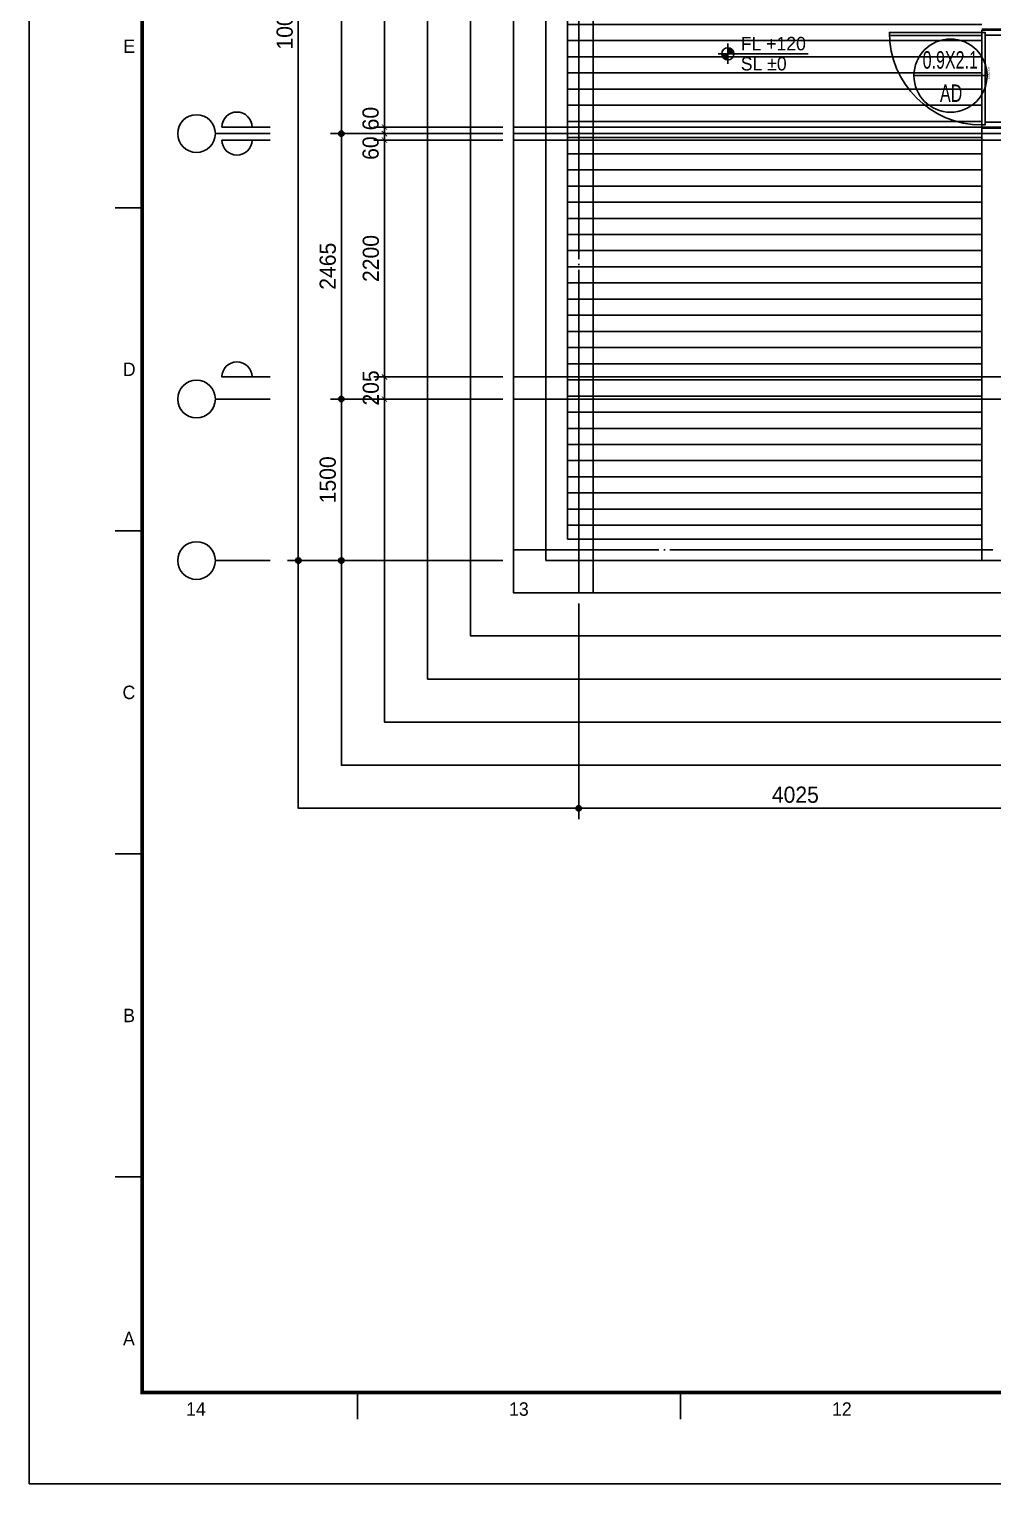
# Model space of a CAD drawing. Header units: millimetres. Extents: x -24416 to 92204, y -190080 to 23760.
# Drawn here: x 0 to 8953, y -130680 to -117171 of the extents above; entities that cross this region are included whole.
import ezdxf
from ezdxf.enums import TextEntityAlignment as Align

# ---------------------------------------------------------------- set-up
doc = ezdxf.new("R2010")
doc.units = ezdxf.units.MM
doc.header["$LTSCALE"] = 50
doc.linetypes.add('AUDIT_D_220706163347-0', pattern=[0])
doc.linetypes.add('CEN', pattern=[62, 60, -1, 0, -1])
doc.layers.get('defpoints').update_dxf_attribs({"color": 139})
for name, color, linetype in [('A-레벨', 7, 'AUDIT_D_220706163347-0'), ('A-창호부호', 4, 'Continuous'), ('A-치수', 7, 'AUDIT_D_220706163347-0'), ('AA-BORD-FORM', 7, 'Continuous'), ('AA-BORD-TEXT', 3, 'Continuous'), ('AA-XXXX-DIMS', 7, 'Continuous'), ('CEN_CON', 1, 'CEN'), ('CEN_WALL', 12, 'CEN'), ('CONC', 2, 'Continuous'), ('DIM', 7, 'AUDIT_D_220706163347-0'), ('DOOR', 4, 'Continuous'), ('ELE3_CON', 7, 'Continuous'), ('HAT', 5, 'Continuous')]:
    doc.layers.add(name, color=color, linetype=linetype)
for name, color, linetype, plot in [('AA-XXXX-MC', 153, 'AUDIT_D_220706163347-0', False), ('MC', 135, 'Continuous', False), ('X - 단위세대$0$0_임시', 134, 'Continuous', False)]:
    doc.layers.add(name, color=color, linetype=linetype, plot=plot)
doc.styles.add('HAUD01', font='Dotum.ttf')
doc.styles.add('HAUD02', font='Dotum.ttf', dxfattribs={"width": 0.8})
doc.styles.add('맑은고딕', font='malgun.ttf', dxfattribs={"width": 0.9})
doc.dimstyles.new('DIM-50', dxfattribs={"dimscale": 50, "dimtxt": 3, "dimasz": 1, "dimexe": 2, "dimexo": 2, "dimgap": 1, "dimtad": 1, "dimdec": 0, "dimzin": 0, "dimdsep": 46, "dimtxsty": '맑은고딕', "dimblk1": 'DIMDOT', "dimblk2": 'DIMDOT', "dimsah": 1, "dimcen": 0.09, "dimdle": 2, "dimclrd": 7, "dimclre": 7, "dimclrt": 3, "dimadec": 0, "dimazin": 0, "dimtfac": 1, "dimtdec": 0, "dimtix": 1, "dimtmove": 2, "dimatfit": 3, "dimldrblk": 'DIMDOT', "dimfxl": 1, "dimtolj": 1, "dimtzin": 0, "dimarcsym": 0})
doc.dimstyles.new('MCDIM-50', dxfattribs={"dimscale": 50, "dimtxt": 3, "dimasz": 1, "dimexe": 2, "dimexo": 2, "dimgap": 1, "dimtad": 1, "dimdec": 0, "dimzin": 0, "dimdsep": 46, "dimtxsty": '맑은고딕', "dimblk1": 'ARCHTICK', "dimblk2": 'ARCHTICK', "dimsah": 1, "dimcen": 0.09, "dimdle": 2, "dimclrd": 7, "dimclre": 7, "dimclrt": 3, "dimadec": 0, "dimazin": 0, "dimtfac": 1, "dimtdec": 0, "dimtix": 1, "dimtmove": 2, "dimatfit": 3, "dimldrblk": 'ARCHTICK', "dimfxl": 1, "dimtolj": 1, "dimtzin": 0, "dimarcsym": 0})

# ---------------------------------------------------------------- blocks, each defined once
blk = doc.blocks.new('A$C4D377245')
at = {"layer": 'A-창호부호'}
blk.add_line((675, 345), (15, 345), dxfattribs=at)
blk.add_circle((345, 345), 330, dxfattribs=at)
blk = doc.blocks.new('WD-900(200)')
at = {"layer": 'DOOR'}
for p, q in [((20, 200), (880, 200)), ((20, 170), (880, 170))]:
    blk.add_line(p, q, dxfattribs=at)
blk.add_lwpolyline([(20, 200), (20, 1060), (50, 1060), (50, 200), (20, 200)], dxfattribs=at)
for points in [[(45, 170), (20, 170), (20, 200), (0, 200), (0, 0), (45, 0)], [(855, 170), (880, 170), (880, 200), (900, 200), (900, 0), (855, 0)]]:
    blk.add_lwpolyline(points, close=True, dxfattribs=at)
blk.add_arc((20, 200), 860, 0, 90, dxfattribs=at)
at = {"layer": 'X - 단위세대$0$0_임시'}
for p, q in [((-10, 0), (-10, 200)), ((910, 0), (910, 200))]:
    blk.add_line(p, q, dxfattribs=at)
at = {"layer": 'X - 단위세대$0$0_임시', "style": 'HAUD02'}
blk.add_text('900(200)', height=20, dxfattribs=at).set_placement((397, 135), align=Align.MIDDLE)
blk = doc.blocks.new('U-121A(기본)', base_point=(-97043, -98978))
at = {"layer": 'HAT', "ltscale": 100}
h = blk.add_hatch(dxfattribs=at)
h.set_pattern_fill('_USER', color=8, scale=150, pattern_type=0)
h.set_pattern_definition([(0, (-100399.28, -98978.35), (0, 150), [])])
h.paths.add_polyline_path([(-121358, -92243), (-121903, -92243), (-121903, -91038), (-121358, -91038), (-121358, -89143), (-122928, -89143), (-122928, -89733), (-125208, -89733), (-125208, -98778), (-121358, -98778)])
at = {"layer": 'CEN_CON'}
for p, q in [((-125103, -99278), (-125103, -88643)), ((-121258, -98878), (-125708, -98878)), ((-111073, -98978), (-121258, -98978))]:
    blk.add_line(p, q, dxfattribs=at)
at = {"layer": 'CEN_WALL'}
for p, q in [((-125708, -95013), (-111073, -95013)), ((-111073, -97478), (-125708, -97478))]:
    blk.add_line(p, q, dxfattribs=at)
at = {"layer": 'CONC'}
for p, q in [((-121358, -98978), (-121358, -94963)), ((-121358, -94963), (-121158, -94963)), ((-120698, -98978), (-121358, -98978))]:
    blk.add_line(p, q, dxfattribs=at)
at = {"layer": 'ELE3_CON'}
for p, q in [((-125408, -98978), (-125408, -89533)), ((-125208, -98778), (-125208, -89733)), ((-121358, -98778), (-125208, -98778)), ((-121358, -98978), (-125408, -98978))]:
    blk.add_line(p, q, dxfattribs=at)
at = {"layer": 'MC'}
for p, q in [((-124968, -99278), (-124968, -88643)), ((-125708, -94953), (-111073, -94953)), ((-125708, -95073), (-111073, -95073)), ((-111073, -97273), (-125708, -97273))]:
    blk.add_line(p, q, dxfattribs=at)
at = {"layer": 'DOOR', "xscale": -1.000000000000001, "rotation": 90}
blk.add_blockref('WD-900(200)', (-121158, -94053), dxfattribs=at)
blk = doc.blocks.new('A$Cb33ca4a3')
at = {"layer": 'A-레벨'}
h = blk.add_hatch(color=256, dxfattribs=at)
h.paths.add_polyline_path([(6491, -141216), (6491, -141160), (6435, -141160, 0.414214)])
h.paths.add_polyline_path([(6491, -141103), (6491, -141160), (6547, -141160, 0.414214)])
for p, q in [((7238, -141160), (6401, -141160)), ((6491, -141066), (6491, -141253))]:
    blk.add_line(p, q, dxfattribs=at)
blk.add_circle((6491, -141160), 56.2, dxfattribs=at)
at = {"layer": 'A-레벨', "color": 4, "style": 'HAUD01'}
for s, p in [('FL +120', (6611, -141128)), ('SL %%P0', (6611, -141315))]:
    blk.add_text(s, height=125, dxfattribs=at).set_placement(p)
blk = doc.blocks.new('중심')
at = {"layer": 'DIM'}
blk.add_line((-350, 0), (0, 0), dxfattribs=at)
blk.add_circle((-470, 0), 120, dxfattribs=at)
blk = doc.blocks.new('DIMDOT')
at = {"layer": 'AA-XXXX-DIMS'}
for p, q in [((-1.5, 0), (1.5, 0)), ((0, -1.5), (0, 1.5))]:
    blk.add_line(p, q, dxfattribs=at)
for radius in [0.5, 0.25]:
    blk.add_circle((0, 0), radius, dxfattribs=at)
blk = doc.blocks.new('*D688')
at = {"layer": 'defpoints', "color": 0, "transparency": 16777216}
for p in [(2901, -144366), (4501, -144366), (4501, -145866)]:
    blk.add_point(p, dxfattribs=at)
at = {"layer": 'DIM', "color": 7, "lineweight": -2, "transparency": 16777216}
for p, q in [((4401, -144366), (2801, -144366)), ((2901, -145816), (2901, -144416)), ((4401, -145866), (2801, -145866))]:
    blk.add_line(p, q, dxfattribs=at)
at = {"layer": 'DIM', "color": 7, "lineweight": -2, "transparency": 16777216, "xscale": 50, "yscale": 50, "zscale": 50}
for p, rotation in [((2901, -144366), 90), ((2901, -145866), 270)]:
    blk.add_blockref('DIMDOT', p, dxfattribs=dict(at, rotation=rotation))
at = {"layer": 'DIM', "color": 3, "transparency": 16777216, "insert": (2775, -145116), "char_height": 150, "attachment_point": 5, "rotation": 90, "style": 'HAUD01'}
blk.add_mtext('\\A1;1500', dxfattribs=at)
blk = doc.blocks.new('*D689')
at = {"layer": 'defpoints', "color": 0, "transparency": 16777216}
for p in [(2901, -141901), (4501, -141901), (4501, -144366)]:
    blk.add_point(p, dxfattribs=at)
at = {"layer": 'DIM', "color": 7, "lineweight": -2, "transparency": 16777216}
for p, q in [((4401, -141901), (2801, -141901)), ((2901, -144316), (2901, -141951)), ((4401, -144366), (2801, -144366))]:
    blk.add_line(p, q, dxfattribs=at)
at = {"layer": 'DIM', "color": 7, "lineweight": -2, "transparency": 16777216, "xscale": 50, "yscale": 50, "zscale": 50}
for p, rotation in [((2901, -141901), 90), ((2901, -144366), 270)]:
    blk.add_blockref('DIMDOT', p, dxfattribs=dict(at, rotation=rotation))
at = {"layer": 'DIM', "color": 3, "transparency": 16777216, "insert": (2775, -143133), "char_height": 150, "attachment_point": 5, "rotation": 90, "style": 'HAUD01'}
blk.add_mtext('\\A1;2465', dxfattribs=at)
blk = doc.blocks.new('*D690')
at = {"layer": 'defpoints', "color": 0, "transparency": 16777216}
for p in [(2901, -137581), (4501, -137581), (4501, -141901)]:
    blk.add_point(p, dxfattribs=at)
at = {"layer": 'DIM', "color": 7, "lineweight": -2, "transparency": 16777216}
for p, q in [((4401, -137581), (2801, -137581)), ((2901, -141851), (2901, -137631)), ((4401, -141901), (2801, -141901))]:
    blk.add_line(p, q, dxfattribs=at)
at = {"layer": 'DIM', "color": 7, "lineweight": -2, "transparency": 16777216, "xscale": 50, "yscale": 50, "zscale": 50}
for p, rotation in [((2901, -137581), 90), ((2901, -141901), 270)]:
    blk.add_blockref('DIMDOT', p, dxfattribs=dict(at, rotation=rotation))
at = {"layer": 'DIM', "color": 3, "transparency": 16777216, "insert": (2775, -139741), "char_height": 150, "attachment_point": 5, "rotation": 90, "style": 'HAUD01'}
blk.add_mtext('\\A1;4320', dxfattribs=at)
blk = doc.blocks.new('*D693')
at = {"layer": 'defpoints', "color": 0, "transparency": 16777216}
for p in [(2501, -135831), (4501, -135831), (4501, -145866)]:
    blk.add_point(p, dxfattribs=at)
at = {"layer": 'DIM', "color": 7, "lineweight": -2, "transparency": 16777216}
for p, q in [((4401, -135831), (2401, -135831)), ((2501, -145816), (2501, -135881)), ((4401, -145866), (2401, -145866))]:
    blk.add_line(p, q, dxfattribs=at)
at = {"layer": 'DIM', "color": 7, "lineweight": -2, "transparency": 16777216, "xscale": 50, "yscale": 50, "zscale": 50}
for p, rotation in [((2501, -135831), 90), ((2501, -145866), 270)]:
    blk.add_blockref('DIMDOT', p, dxfattribs=dict(at, rotation=rotation))
at = {"layer": 'DIM', "color": 3, "transparency": 16777216, "insert": (2375, -140848), "char_height": 150, "attachment_point": 5, "rotation": 90, "style": 'HAUD01'}
blk.add_mtext('\\A1;10035', dxfattribs=at)
blk = doc.blocks.new('_ArchTick')
at = {"color": 0, "linetype": 'ByBlock', "const_width": 0.15}
blk.add_lwpolyline([(-0.5, -0.5), (0.5, 0.5)], dxfattribs=at)
blk = doc.blocks.new('*D694')
at = {"layer": 'defpoints', "color": 0, "linetype": 'ByBlock', "transparency": 16777216}
for p in [(3301, -144161), (4501, -144161), (4501, -144366)]:
    blk.add_point(p, dxfattribs=at)
at = {"layer": 'DIM', "color": 7, "linetype": 'ByBlock', "lineweight": -2, "transparency": 16777216}
for p, q in [((3301, -144161), (3301, -144111)), ((4401, -144161), (3201, -144161)), ((3301, -144366), (3301, -144161)), ((4401, -144366), (3201, -144366)), ((3301, -144366), (3301, -144416))]:
    blk.add_line(p, q, dxfattribs=at)
at = {"layer": 'DIM', "color": 7, "linetype": 'ByBlock', "lineweight": -2, "transparency": 16777216, "xscale": 50, "yscale": 50, "zscale": 50}
for p, rotation in [((3301, -144161), 270), ((3301, -144366), 90)]:
    blk.add_blockref('_ArchTick', p, dxfattribs=dict(at, rotation=rotation))
at = {"layer": 'DIM', "color": 3, "linetype": 'ByBlock', "transparency": 16777216, "insert": (3175, -144263), "char_height": 150, "attachment_point": 5, "rotation": 90, "style": 'HAUD01'}
blk.add_mtext('\\A1;205', dxfattribs=at)
blk = doc.blocks.new('*D695')
at = {"layer": 'defpoints', "color": 0, "linetype": 'ByBlock', "transparency": 16777216}
for p in [(3301, -141961), (4501, -141961), (4501, -144161)]:
    blk.add_point(p, dxfattribs=at)
at = {"layer": 'DIM', "color": 7, "linetype": 'ByBlock', "lineweight": -2, "transparency": 16777216}
for p, q in [((4401, -141961), (3201, -141961)), ((3301, -144261), (3301, -141861)), ((4401, -144161), (3201, -144161))]:
    blk.add_line(p, q, dxfattribs=at)
at = {"layer": 'DIM', "color": 7, "linetype": 'ByBlock', "lineweight": -2, "transparency": 16777216, "xscale": 50, "yscale": 50, "zscale": 50}
for p, rotation in [((3301, -141961), 90), ((3301, -144161), 270)]:
    blk.add_blockref('_ArchTick', p, dxfattribs=dict(at, rotation=rotation))
at = {"layer": 'DIM', "color": 3, "linetype": 'ByBlock', "transparency": 16777216, "insert": (3175, -143061), "char_height": 150, "attachment_point": 5, "rotation": 90, "style": 'HAUD01'}
blk.add_mtext('\\A1;2200', dxfattribs=at)
blk = doc.blocks.new('*D696')
at = {"layer": 'defpoints', "color": 0, "linetype": 'ByBlock', "transparency": 16777216}
for p in [(3301, -141901), (4501, -141901), (4501, -141961)]:
    blk.add_point(p, dxfattribs=at)
at = {"layer": 'DIM', "color": 7, "linetype": 'ByBlock', "lineweight": -2, "transparency": 16777216}
for p, q in [((4401, -141901), (3201, -141901)), ((4401, -141961), (3201, -141961)), ((3301, -141901), (3301, -141851)), ((3301, -141961), (3301, -141901)), ((3301, -141961), (3301, -142011))]:
    blk.add_line(p, q, dxfattribs=at)
at = {"layer": 'DIM', "color": 7, "linetype": 'ByBlock', "lineweight": -2, "transparency": 16777216, "xscale": 50, "yscale": 50, "zscale": 50}
for p, rotation in [((3301, -141901), 270), ((3301, -141961), 90)]:
    blk.add_blockref('_ArchTick', p, dxfattribs=dict(at, rotation=rotation))
at = {"layer": 'DIM', "color": 3, "linetype": 'ByBlock', "transparency": 16777216, "insert": (3173, -142036), "char_height": 150, "attachment_point": 5, "rotation": 90, "style": 'HAUD01'}
blk.add_mtext('\\A1;60', dxfattribs=at)
blk = doc.blocks.new('*D697')
at = {"layer": 'defpoints', "color": 0, "linetype": 'ByBlock', "transparency": 16777216}
for p in [(3301, -141841), (4501, -141841), (4501, -141901)]:
    blk.add_point(p, dxfattribs=at)
at = {"layer": 'DIM', "color": 7, "linetype": 'ByBlock', "lineweight": -2, "transparency": 16777216}
for p, q in [((4401, -141841), (3201, -141841)), ((3301, -141841), (3301, -141791)), ((3301, -141901), (3301, -141841)), ((4401, -141901), (3201, -141901)), ((3301, -141901), (3301, -141951))]:
    blk.add_line(p, q, dxfattribs=at)
at = {"layer": 'DIM', "color": 7, "linetype": 'ByBlock', "lineweight": -2, "transparency": 16777216, "xscale": 50, "yscale": 50, "zscale": 50}
for p, rotation in [((3301, -141841), 270), ((3301, -141901), 90)]:
    blk.add_blockref('_ArchTick', p, dxfattribs=dict(at, rotation=rotation))
at = {"layer": 'DIM', "color": 3, "linetype": 'ByBlock', "transparency": 16777216, "insert": (3173, -141762), "char_height": 150, "attachment_point": 5, "rotation": 90, "style": 'HAUD01'}
blk.add_mtext('\\A1;60', dxfattribs=at)
blk = doc.blocks.new('*D698')
at = {"layer": 'defpoints', "color": 0, "linetype": 'ByBlock', "transparency": 16777216}
for p in [(3301, -137786), (4501, -137786), (4501, -141841)]:
    blk.add_point(p, dxfattribs=at)
at = {"layer": 'DIM', "color": 7, "linetype": 'ByBlock', "lineweight": -2, "transparency": 16777216}
for p, q in [((4401, -137786), (3201, -137786)), ((3301, -141941), (3301, -137686)), ((4401, -141841), (3201, -141841))]:
    blk.add_line(p, q, dxfattribs=at)
at = {"layer": 'DIM', "color": 7, "linetype": 'ByBlock', "lineweight": -2, "transparency": 16777216, "xscale": 50, "yscale": 50, "zscale": 50}
for p, rotation in [((3301, -137786), 90), ((3301, -141841), 270)]:
    blk.add_blockref('_ArchTick', p, dxfattribs=dict(at, rotation=rotation))
at = {"layer": 'DIM', "color": 3, "linetype": 'ByBlock', "transparency": 16777216, "insert": (3175, -139813), "char_height": 150, "attachment_point": 5, "rotation": 90, "style": 'HAUD01'}
blk.add_mtext('\\A1;4055', dxfattribs=at)
blk = doc.blocks.new('*D700')
at = {"layer": 'defpoints', "color": 0, "transparency": 16777216}
for p in [(5106, -146166), (9131, -146166), (9131, -148166)]:
    blk.add_point(p, dxfattribs=at)
at = {"layer": 'DIM', "color": 7, "lineweight": -2, "transparency": 16777216}
for p, q in [((5106, -146266), (5106, -148266)), ((9131, -146266), (9131, -148266)), ((5156, -148166), (9081, -148166))]:
    blk.add_line(p, q, dxfattribs=at)
at = {"layer": 'DIM', "color": 7, "lineweight": -2, "transparency": 16777216, "xscale": 50, "yscale": 50, "zscale": 50, "rotation": 180}
blk.add_blockref('DIMDOT', (5106, -148166), dxfattribs=at)
at = {"layer": 'DIM', "color": 7, "lineweight": -2, "transparency": 16777216, "xscale": 50, "yscale": 50, "zscale": 50}
blk.add_blockref('DIMDOT', (9131, -148166), dxfattribs=at)
at = {"layer": 'DIM', "color": 3, "transparency": 16777216, "insert": (7118, -148041), "char_height": 150, "attachment_point": 5, "style": 'HAUD01'}
blk.add_mtext('\\A1;4025', dxfattribs=at)
blk = doc.blocks.new('XR-FORM 청주월명')
at = {"layer": 'AA-BORD-FORM', "color": 2}
for p, q in [((21, 237), (16, 237)), ((21, 177), (16, 177)), ((21, 117), (16, 117)), ((21, 57), (16, 57)), ((61, 17), (61, 12)), ((121, 17), (121, 12))]:
    blk.add_line(p, q, dxfattribs=at)
at = {"layer": 'AA-BORD-FORM', "color": 1}
blk.add_lwpolyline([(0, 0), (841, 0), (841, 594), (0, 594)], close=True, dxfattribs=at)
at = {"layer": 'AA-BORD-FORM', "color": 2, "const_width": 0.682}
blk.add_lwpolyline([(21, 17), (21, 577), (821, 577), (821, 17)], close=True, dxfattribs=at)
at = {"layer": 'AA-BORD-TEXT', "color": 7, "style": 'HAUD01'}
for s, p in [('E', (18.61, 267)), ('D', (18.61, 207)), ('C', (18.54, 147)), ('B', (18.58, 87)), ('A', (18.54, 27)), ('14', (31, 13.9)), ('13', (91, 13.9)), ('12', (151, 13.9))]:
    blk.add_text(s, height=2.5, dxfattribs=at).set_placement(p, align=Align.MIDDLE_CENTER)
blk = doc.blocks.new('DIM-1108')
at = {"layer": 'DIM'}
for points in [[(2070.7, -141840.9, 1), (1790.7, -141840.9), (2240.7, -141840.9)], [(2070.7, -141960.9, -1), (1790.7, -141960.9), (2240.7, -141960.9)], [(2070.7, -144160.9, 1), (1790.7, -144160.9), (2240.7, -144160.9)]]:
    blk.add_lwpolyline(points, format="xyb", dxfattribs=at)
at = {"layer": 'A-치수', "xscale": -1.458333333333333, "yscale": 1.458333333333333, "zscale": 1.458333333333333, "rotation": 180}
for p in [(2240.7, -141900.9), (2240.7, -145865.9)]:
    blk.add_blockref('중심', p, dxfattribs=at)
at = {"layer": 'A-치수', "xscale": 1.458333333333333, "yscale": 1.458333333333333, "zscale": 1.458333333333333}
blk.add_blockref('중심', (2240.7, -144365.9), dxfattribs=at)
at = {"layer": 'DIM'}
for base, p1, p2, angle, override, picture, middle in [((2500.6, -135830.9), (4500.6, -145865.9), (4500.6, -135830.9), 90, {"dimscale": 50, "dimtxsty": 'HAUD01'}, '*D693', (2375.5, -140848.4)), ((2900.6, -137580.9), (4500.6, -141900.9), (4500.6, -137580.9), 90, {"dimscale": 50, "dimtxsty": 'HAUD01'}, '*D690', (2775.5, -139740.9)), ((2900.6, -141900.9), (4500.6, -144365.9), (4500.6, -141900.9), 90, {"dimscale": 50, "dimtxsty": 'HAUD01'}, '*D689', (2775.5, -143133.4)), ((2900.6, -144365.9), (4500.6, -145865.9), (4500.6, -144365.9), 90, {"dimscale": 50, "dimtxsty": 'HAUD01'}, '*D688', (2775.5, -145115.9)), ((9130.6, -148165.9), (5105.6, -146165.9), (9130.6, -146165.9), 180, {"dimtxsty": 'HAUD01'}, '*D700', (7118.1, -148040.8))]:
    dim = blk.add_linear_dim(base=base, p1=p1, p2=p2, angle=angle, dimstyle='DIM-50', override=override, dxfattribs=at)
    dim.commit()
    dim.dimension.update_dxf_attribs({"geometry": picture, "text_midpoint": middle})
at = {"layer": 'DIM', "linetype": 'ByBlock'}
for base, p1, p2, picture, middle in [((3300.6, -137785.9), (4500.6, -141840.9), (4500.6, -137785.9), '*D698', (3175.5, -139813.4)), ((3300.6, -141960.9), (4500.6, -144160.9), (4500.6, -141960.9), '*D695', (3175.5, -143060.9)), ((3300.6, -144160.9), (4500.6, -144365.9), (4500.6, -144160.9), '*D694', (3175.5, -144263.4))]:
    dim = blk.add_linear_dim(base=base, p1=p1, p2=p2, angle=90, dimstyle='MCDIM-50', override={"dimtxsty": 'HAUD01'}, dxfattribs=at)
    dim.commit()
    dim.dimension.update_dxf_attribs({"geometry": picture, "text_midpoint": middle})
for base, p1, p2, picture, middle in [((3300.6, -141840.9), (4500.6, -141900.9), (4500.6, -141840.9), '*D697', (3173.1, -141762.2)), ((3300.6, -141900.9), (4500.6, -141960.9), (4500.6, -141900.9), '*D696', (3173.1, -142036))]:
    dim = blk.add_linear_dim(base=base, p1=p1, p2=p2, angle=90, dimstyle='MCDIM-50', override={"dimtxsty": 'HAUD01'}, dxfattribs=at)
    dim.commit()
    dim.dimension.update_dxf_attribs({"geometry": picture, "text_midpoint": middle, "dimtype": 128})

msp = doc.modelspace()

# ---------------------------------------------------------------- linework, layer by layer
at = {"layer": 'AA-XXXX-MC'}
for p, q in [((8951, -118081), (4501, -118081)), ((8951, -118201), (4501, -118201)), ((8951, -120401), (4501, -120401))]:
    msp.add_line(p, q, dxfattribs=at)
at = {"layer": 'CEN_CON'}
for p, q in [((8951, -118141), (4501, -118141)), ((8951, -120606), (4501, -120606))]:
    msp.add_line(p, q, dxfattribs=at)
at = {"layer": 'defpoints'}
for points in [[(36366, -107031), (2501, -107031), (2501, -124406), (36366, -124406)], [(35966, -107431), (2901, -107431), (2901, -124006), (35966, -124006)], [(35566, -107831), (3301, -107831), (3301, -123606), (35566, -123606)], [(35166, -108231), (3701, -108231), (3701, -123206), (35166, -123206)], [(34766, -108631), (4101, -108631), (4101, -122806), (34766, -122806)], [(34366, -109031), (4501, -109031), (4501, -122406), (34366, -122406)]]:
    msp.add_lwpolyline(points, close=True, dxfattribs=at)

# ---------------------------------------------------------------- block references
for name, p in [('DIM-1108', (0, 23760)), ('U-121A(기본)', (33166, -122106))]:
    msp.add_blockref(name, p)
at = {"xscale": 50, "yscale": 50, "zscale": 50}
msp.add_blockref('XR-FORM 청주월명', (0, -130680), dxfattribs=at)
at = {"layer": 'A-창호부호'}
msp.add_blockref('A$Cb33ca4a3', (0, 23760), dxfattribs=at)
at = {"layer": 'A-창호부호', "xscale": 1.028985507291509, "yscale": 1.028985507291509, "zscale": 1.028985507291509}
msp.add_blockref('A$C4D377245', (8204, -117958), dxfattribs=at)

# ---------------------------------------------------------------- texts
at = {"layer": 'A-창호부호', "color": 6, "style": 'HAUD01', "width": 0.7}
for s, p in [('0.9X2.1', (8557, -117457)), ('AD', (8565, -117766))]:
    msp.add_text(s, height=162.5, dxfattribs=at).set_placement(p, align=Align.MIDDLE)

doc.saveas('drawing.dxf')
